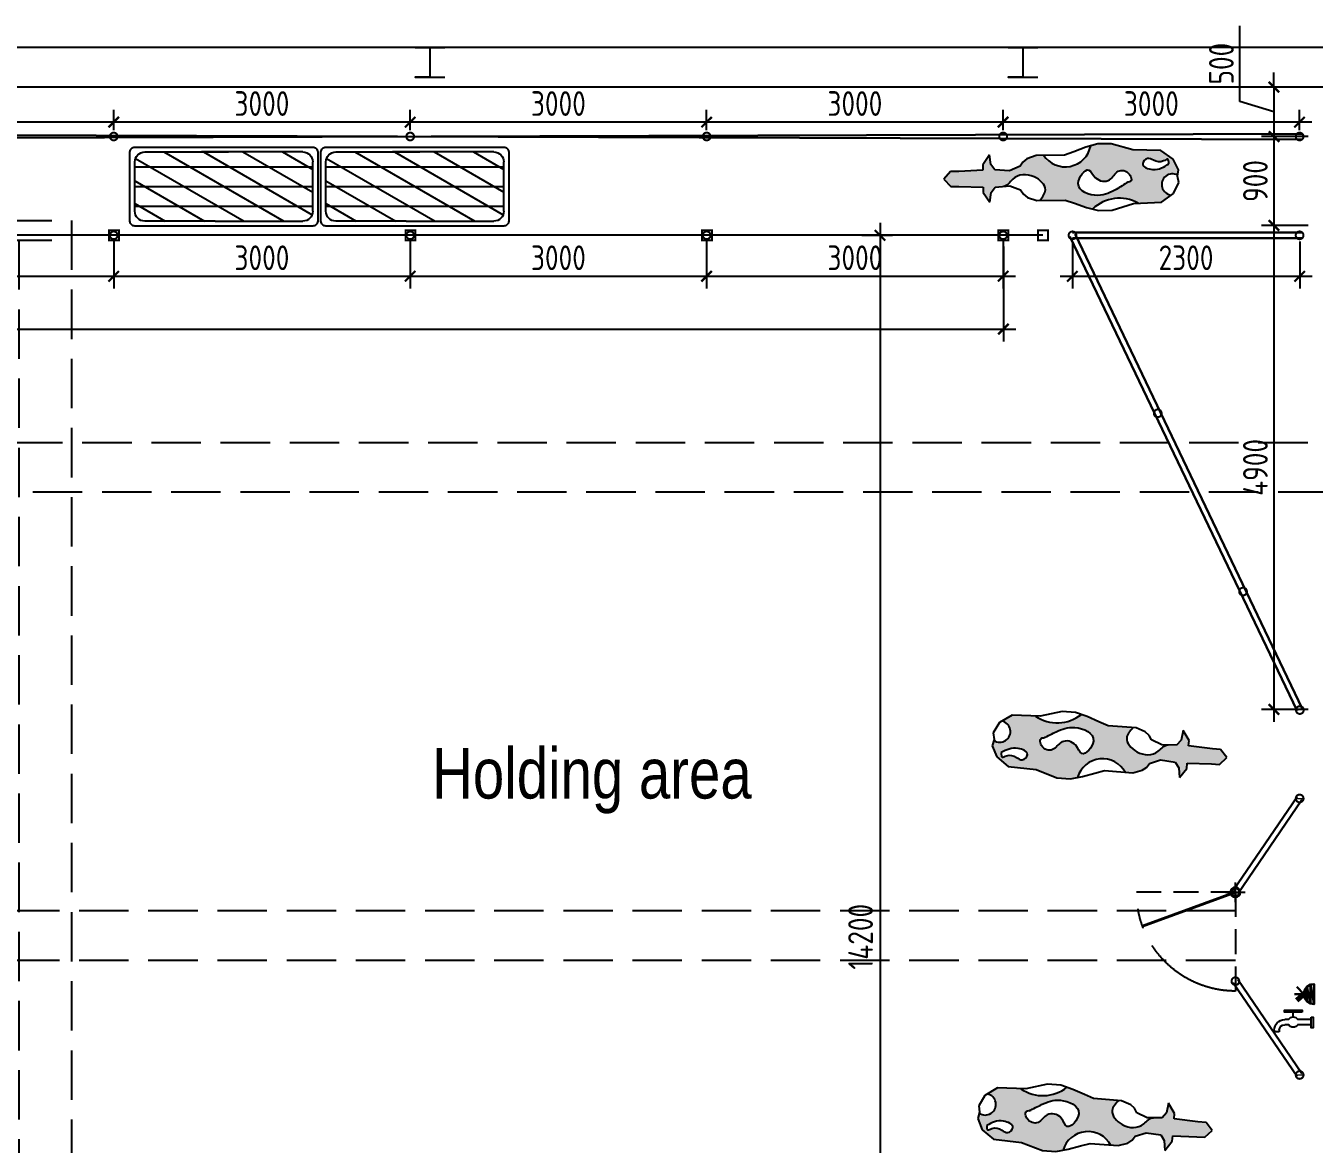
# Model space of a CAD drawing. Header units: millimetres. Extents: x 18087 to 88242, y 6810 to 56435.
# Drawn here: x 37632 to 50670, y 30135 to 41456 of the extents above; entities that cross this region are included whole.
import ezdxf

# ---------------------------------------------------------------- set-up
doc = ezdxf.new("R2010")
doc.units = ezdxf.units.MM
for name, pattern in [('CENTER', [2, 1.25, -0.25, 0.25, -0.25]), ('GOST2.303 4', [7, 5, -2, 0]), ('HIDDEN', [0.375, 0.25, -0.125])]:
    doc.linetypes.add(name, pattern=pattern)
for name, color, linetype, lineweight in [('axis 2', 40, 'CENTER', 9), ('dim', 4, 'Continuous', 20), ('door', 9, 'Continuous', 9), ('Leader', 6, 'Continuous', 30)]:
    doc.layers.add(name, color=color, linetype=linetype, lineweight=lineweight)
for name, color, linetype in [('cows', 34, 'Continuous'), ('equipments', 4, 'Continuous'), ('sanitary', 4, 'Continuous'), ('Tehnologia', 4, 'Continuous'), ('Tehnologiya', 4, 'Continuous'), ('txt', 7, 'Continuous'), ('wall', 5, 'Continuous'), ('water', 4, 'Continuous')]:
    doc.layers.add(name, color=color, linetype=linetype)
doc.styles.add('Arial', font='arial.ttf', dxfattribs={"width": 0.8, "height": 1.75})
doc.styles.add('GOST 2.304', font='CS_Gost2304.shx')
doc.dimstyles.new('SPDS$0', dxfattribs={"dimscale": 100, "dimtxt": 2.5, "dimasz": 1.5, "dimexe": 1.25, "dimexo": 0.625, "dimtad": 1, "dimdec": 0, "dimrnd": 0.001, "dimtxsty": 'GOST 2.304', "dimblk": 'ARCHTICK', "dimcen": 1.5, "dimdle": 1.25, "dimadec": 0, "dimazin": 2, "dimtfac": 0.75, "dimtdec": 0, "dimtmove": 1, "dimatfit": 0, "dimfxl": 1, "dimtolj": 1, "dimarcsym": 0})

# ---------------------------------------------------------------- blocks, each defined once
blk = doc.blocks.new('_ARCHTICK')
at = {"color": 0, "linetype": 'ByBlock', "const_width": 0.15}
blk.add_lwpolyline([(-0.354, -0.354), (0.354, 0.354)], dxfattribs=at)
blk = doc.blocks.new('*D332')
at = {"layer": 'Defpoints', "color": 0, "ltscale": 125, "transparency": 16777216}
for p in [(50672, 39435), (50263, 34536), (50672, 34536)]:
    blk.add_point(p, dxfattribs=at)
at = {"layer": 'dim', "color": 0, "lineweight": -2, "ltscale": 125, "transparency": 16777216}
for p, q in [((50263, 39560), (50263, 34411)), ((50610, 39435), (50138, 39435)), ((50610, 34536), (50138, 34536))]:
    blk.add_line(p, q, dxfattribs=at)
at = {"layer": 'dim', "color": 0, "lineweight": -2, "ltscale": 125, "transparency": 16777216, "xscale": 150, "yscale": 150, "zscale": 150}
for p, rotation in [((50263, 39435), 90), ((50263, 34536), 270)]:
    blk.add_blockref('_ARCHTICK', p, dxfattribs=dict(at, rotation=rotation))
at = {"layer": 'dim', "color": 0, "ltscale": 125, "transparency": 16777216, "insert": (50075, 36986), "char_height": 250, "attachment_point": 5, "rotation": 90, "style": 'GOST 2.304'}
blk.add_mtext('\\A1;4900', dxfattribs=at)
blk = doc.blocks.new('ring')
at = {"layer": 'Tehnologia', "const_width": 0.0205}
blk.add_lwpolyline([(-0.039, 0, 1), (0.039, 0, 1)], format="xyb", close=True, dxfattribs=at)
blk = doc.blocks.new('*U37')
at = {"layer": 'Tehnologiya', "ltscale": 100, "xscale": -1000, "yscale": 1000, "zscale": 1000, "rotation": 180}
blk.add_blockref('ring', (0, 0), dxfattribs=at)
blk = doc.blocks.new('stand')
at = {"layer": 'Tehnologia', "ltscale": 1000}
h = blk.add_hatch(dxfattribs=at)
h.set_pattern_fill('ANSI31', color=3, style=0)
h.set_pattern_definition([(45, (-254466.792, -40933.069), (-2.24506403, 2.24506403), [])])
h.paths.add_polyline_path([(46, 0), (51, 0, 0.414214), (0, 51), (0, 46, -0.414214)])
h.paths.add_polyline_path([(51, 0), (46, 0, -0.414214), (0, -46), (0, -51, 0.414214)])
h.paths.add_polyline_path([(-46, 0), (-51, 0, 0.414214), (0, -51), (0, -46, -0.414214)])
h.paths.add_polyline_path([(-51, 0), (-46, 0, -0.414214), (0, 46), (0, 51, 0.414214)])
at = {"layer": 'Tehnologia', "color": 3}
for p, q in [((-100, 0), (100, 0)), ((0, -100), (0, 100))]:
    blk.add_line(p, q, dxfattribs=at)
at = {"layer": 'Tehnologia', "ltscale": 1000}
for radius in [51, 46]:
    blk.add_circle((0, 0), radius, dxfattribs=at)
blk = doc.blocks.new('*U512')
at = {"layer": 'Tehnologia', "color": 3, "linetype": 'HIDDEN', "ltscale": 1000}
for q in [(0, 1000), (1000, 0)]:
    blk.add_line((0, 0), q, dxfattribs=at)
at = {"layer": 'Tehnologia', "color": 0, "lineweight": 40, "ltscale": 1000}
blk.add_line((0, 0), (342, 940), dxfattribs=at)
at = {"layer": 'Tehnologia', "color": 3, "linetype": 'CENTER', "ltscale": 800}
blk.add_arc((0, 0), 1000, 0, 90, dxfattribs=at)
at = {"layer": 'Tehnologia', "extrusion": (0, 0, -1), "xscale": -1, "zscale": -1, "rotation": 180}
blk.add_blockref('stand', (0, 0), dxfattribs=at)
blk = doc.blocks.new('*D330')
at = {"layer": 'Defpoints', "color": 0, "ltscale": 125, "transparency": 16777216}
for p in [(50672, 40835), (50263, 40335), (50672, 40335)]:
    blk.add_point(p, dxfattribs=at)
at = {"layer": 'dim', "color": 0, "lineweight": -2, "ltscale": 125, "transparency": 16777216}
for p, q in [((49919, 40689), (49919, 41456)), ((50263, 40835), (50263, 40985)), ((50610, 40835), (50138, 40835)), ((50263, 40835), (50263, 40335)), ((50263, 40835), (50263, 40335)), ((50263, 40585), (49919, 40689)), ((50610, 40335), (50138, 40335)), ((50263, 40335), (50263, 40185))]:
    blk.add_line(p, q, dxfattribs=at)
at = {"layer": 'dim', "color": 0, "lineweight": -2, "ltscale": 125, "transparency": 16777216, "xscale": 150, "yscale": 150, "zscale": 150}
for p, rotation in [((50263, 40835), 270), ((50263, 40335), 90)]:
    blk.add_blockref('_ARCHTICK', p, dxfattribs=dict(at, rotation=rotation))
at = {"layer": 'dim', "color": 0, "ltscale": 125, "transparency": 16777216, "insert": (49731, 41073), "char_height": 250, "attachment_point": 5, "rotation": 90, "style": 'GOST 2.304'}
blk.add_mtext('\\A1;500', dxfattribs=at)
blk = doc.blocks.new('*D331')
at = {"layer": 'Defpoints', "color": 0, "ltscale": 125, "transparency": 16777216}
for p in [(50522, 40335), (50263, 39435), (50672, 39435)]:
    blk.add_point(p, dxfattribs=at)
at = {"layer": 'dim', "color": 0, "lineweight": -2, "ltscale": 125, "transparency": 16777216}
for p, q in [((50263, 40460), (50263, 39310)), ((50460, 40335), (50138, 40335)), ((50610, 39435), (50138, 39435))]:
    blk.add_line(p, q, dxfattribs=at)
at = {"layer": 'dim', "color": 0, "lineweight": -2, "ltscale": 125, "transparency": 16777216, "xscale": 150, "yscale": 150, "zscale": 150}
for p, rotation in [((50263, 40335), 90), ((50263, 39435), 270)]:
    blk.add_blockref('_ARCHTICK', p, dxfattribs=dict(at, rotation=rotation))
at = {"layer": 'dim', "color": 0, "ltscale": 125, "transparency": 16777216, "insert": (50075, 39885), "char_height": 250, "attachment_point": 5, "rotation": 90, "style": 'GOST 2.304'}
blk.add_mtext('\\A1;900', dxfattribs=at)
blk = doc.blocks.new('*D374')
at = {"layer": 'Defpoints', "color": 0, "ltscale": 125, "transparency": 16777216}
for p in [(44522, 39335, -5461), (47522, 39335, -5461), (47522, 38921)]:
    blk.add_point(p, dxfattribs=at)
at = {"layer": 'dim', "color": 0, "lineweight": -2, "ltscale": 125, "transparency": 16777216}
for p, q in [((44522, 39273), (44522, 38796)), ((47522, 39273), (47522, 38796)), ((44397, 38921), (47647, 38921))]:
    blk.add_line(p, q, dxfattribs=at)
at = {"layer": 'dim', "color": 0, "lineweight": -2, "ltscale": 125, "transparency": 16777216, "xscale": 150, "yscale": 150, "zscale": 150, "rotation": 180}
blk.add_blockref('_ARCHTICK', (44522, 38921), dxfattribs=at)
at = {"layer": 'dim', "color": 0, "lineweight": -2, "ltscale": 125, "transparency": 16777216, "xscale": 150, "yscale": 150, "zscale": 150}
blk.add_blockref('_ARCHTICK', (47522, 38921), dxfattribs=at)
at = {"layer": 'dim', "color": 0, "ltscale": 125, "transparency": 16777216, "insert": (46022, 39108), "char_height": 250, "attachment_point": 5, "style": 'GOST 2.304'}
blk.add_mtext('\\A1;3000', dxfattribs=at)
blk = doc.blocks.new('*D375')
at = {"layer": 'Defpoints', "color": 0, "ltscale": 125, "transparency": 16777216}
for p in [(41522, 39335, -5461), (44522, 39335, -5461), (44522, 38921)]:
    blk.add_point(p, dxfattribs=at)
at = {"layer": 'dim', "color": 0, "lineweight": -2, "ltscale": 125, "transparency": 16777216}
for p, q in [((41522, 39273), (41522, 38796)), ((44522, 39273), (44522, 38796)), ((41397, 38921), (44647, 38921))]:
    blk.add_line(p, q, dxfattribs=at)
at = {"layer": 'dim', "color": 0, "lineweight": -2, "ltscale": 125, "transparency": 16777216, "xscale": 150, "yscale": 150, "zscale": 150, "rotation": 180}
blk.add_blockref('_ARCHTICK', (41522, 38921), dxfattribs=at)
at = {"layer": 'dim', "color": 0, "lineweight": -2, "ltscale": 125, "transparency": 16777216, "xscale": 150, "yscale": 150, "zscale": 150}
blk.add_blockref('_ARCHTICK', (44522, 38921), dxfattribs=at)
at = {"layer": 'dim', "color": 0, "ltscale": 125, "transparency": 16777216, "insert": (43022, 39108), "char_height": 250, "attachment_point": 5, "style": 'GOST 2.304'}
blk.add_mtext('\\A1;3000', dxfattribs=at)
blk = doc.blocks.new('*D376')
at = {"layer": 'Defpoints', "color": 0, "ltscale": 125, "transparency": 16777216}
for p in [(38522, 39335, -5461), (41522, 39335, -5461), (41522, 38921)]:
    blk.add_point(p, dxfattribs=at)
at = {"layer": 'dim', "color": 0, "lineweight": -2, "ltscale": 125, "transparency": 16777216}
for p, q in [((38522, 39273), (38522, 38796)), ((41522, 39273), (41522, 38796)), ((38397, 38921), (41647, 38921))]:
    blk.add_line(p, q, dxfattribs=at)
at = {"layer": 'dim', "color": 0, "lineweight": -2, "ltscale": 125, "transparency": 16777216, "xscale": 150, "yscale": 150, "zscale": 150, "rotation": 180}
blk.add_blockref('_ARCHTICK', (38522, 38921), dxfattribs=at)
at = {"layer": 'dim', "color": 0, "lineweight": -2, "ltscale": 125, "transparency": 16777216, "xscale": 150, "yscale": 150, "zscale": 150}
blk.add_blockref('_ARCHTICK', (41522, 38921), dxfattribs=at)
at = {"layer": 'dim', "color": 0, "ltscale": 125, "transparency": 16777216, "insert": (40022, 39108), "char_height": 250, "attachment_point": 5, "style": 'GOST 2.304'}
blk.add_mtext('\\A1;3000', dxfattribs=at)
blk = doc.blocks.new('*D377')
at = {"layer": 'Defpoints', "color": 0, "ltscale": 125, "transparency": 16777216}
for p in [(35522, 39335, -5461), (38522, 39335, -5461), (38522, 38921)]:
    blk.add_point(p, dxfattribs=at)
at = {"layer": 'dim', "color": 0, "lineweight": -2, "ltscale": 125, "transparency": 16777216}
for p, q in [((35522, 39273), (35522, 38796)), ((38522, 39273), (38522, 38796)), ((35397, 38921), (38647, 38921))]:
    blk.add_line(p, q, dxfattribs=at)
at = {"layer": 'dim', "color": 0, "lineweight": -2, "ltscale": 125, "transparency": 16777216, "xscale": 150, "yscale": 150, "zscale": 150, "rotation": 180}
blk.add_blockref('_ARCHTICK', (35522, 38921), dxfattribs=at)
at = {"layer": 'dim', "color": 0, "lineweight": -2, "ltscale": 125, "transparency": 16777216, "xscale": 150, "yscale": 150, "zscale": 150}
blk.add_blockref('_ARCHTICK', (38522, 38921), dxfattribs=at)
at = {"layer": 'dim', "color": 0, "ltscale": 125, "transparency": 16777216, "insert": (37022, 39108), "char_height": 250, "attachment_point": 5, "style": 'GOST 2.304'}
blk.add_mtext('\\A1;3000', dxfattribs=at)
blk = doc.blocks.new('*D381')
at = {"layer": 'Defpoints', "color": 0, "ltscale": 125, "transparency": 16777216}
for p in [(47522, 40481), (47522, 40335, -5461), (50522, 40335, -5461)]:
    blk.add_point(p, dxfattribs=at)
at = {"layer": 'dim', "color": 0, "lineweight": -2, "ltscale": 125, "transparency": 16777216}
for p, q in [((47522, 40398), (47522, 40606)), ((50522, 40398), (50522, 40606)), ((50647, 40481), (47397, 40481))]:
    blk.add_line(p, q, dxfattribs=at)
at = {"layer": 'dim', "color": 0, "lineweight": -2, "ltscale": 125, "transparency": 16777216, "xscale": 150, "yscale": 150, "zscale": 150, "rotation": 180}
blk.add_blockref('_ARCHTICK', (47522, 40481), dxfattribs=at)
at = {"layer": 'dim', "color": 0, "lineweight": -2, "ltscale": 125, "transparency": 16777216, "xscale": 150, "yscale": 150, "zscale": 150}
blk.add_blockref('_ARCHTICK', (50522, 40481), dxfattribs=at)
at = {"layer": 'dim', "color": 0, "ltscale": 125, "transparency": 16777216, "insert": (49022, 40669), "char_height": 250, "attachment_point": 5, "style": 'GOST 2.304'}
blk.add_mtext('\\A1;3000', dxfattribs=at)
blk = doc.blocks.new('*D382')
at = {"layer": 'Defpoints', "color": 0, "ltscale": 125, "transparency": 16777216}
for p in [(44522, 40481), (44522, 40335, -5461), (47522, 40335, -5461)]:
    blk.add_point(p, dxfattribs=at)
at = {"layer": 'dim', "color": 0, "lineweight": -2, "ltscale": 125, "transparency": 16777216}
for p, q in [((44522, 40398), (44522, 40606)), ((47522, 40398), (47522, 40606)), ((47647, 40481), (44397, 40481))]:
    blk.add_line(p, q, dxfattribs=at)
at = {"layer": 'dim', "color": 0, "lineweight": -2, "ltscale": 125, "transparency": 16777216, "xscale": 150, "yscale": 150, "zscale": 150, "rotation": 180}
blk.add_blockref('_ARCHTICK', (44522, 40481), dxfattribs=at)
at = {"layer": 'dim', "color": 0, "lineweight": -2, "ltscale": 125, "transparency": 16777216, "xscale": 150, "yscale": 150, "zscale": 150}
blk.add_blockref('_ARCHTICK', (47522, 40481), dxfattribs=at)
at = {"layer": 'dim', "color": 0, "ltscale": 125, "transparency": 16777216, "insert": (46022, 40669), "char_height": 250, "attachment_point": 5, "style": 'GOST 2.304'}
blk.add_mtext('\\A1;3000', dxfattribs=at)
blk = doc.blocks.new('*D383')
at = {"layer": 'Defpoints', "color": 0, "ltscale": 125, "transparency": 16777216}
for p in [(41522, 40481), (41522, 40335, -5461), (44522, 40335, -5461)]:
    blk.add_point(p, dxfattribs=at)
at = {"layer": 'dim', "color": 0, "lineweight": -2, "ltscale": 125, "transparency": 16777216}
for p, q in [((41522, 40398), (41522, 40606)), ((44522, 40398), (44522, 40606)), ((44647, 40481), (41397, 40481))]:
    blk.add_line(p, q, dxfattribs=at)
at = {"layer": 'dim', "color": 0, "lineweight": -2, "ltscale": 125, "transparency": 16777216, "xscale": 150, "yscale": 150, "zscale": 150, "rotation": 180}
blk.add_blockref('_ARCHTICK', (41522, 40481), dxfattribs=at)
at = {"layer": 'dim', "color": 0, "lineweight": -2, "ltscale": 125, "transparency": 16777216, "xscale": 150, "yscale": 150, "zscale": 150}
blk.add_blockref('_ARCHTICK', (44522, 40481), dxfattribs=at)
at = {"layer": 'dim', "color": 0, "ltscale": 125, "transparency": 16777216, "insert": (43022, 40669), "char_height": 250, "attachment_point": 5, "style": 'GOST 2.304'}
blk.add_mtext('\\A1;3000', dxfattribs=at)
blk = doc.blocks.new('*D384')
at = {"layer": 'Defpoints', "color": 0, "ltscale": 125, "transparency": 16777216}
for p in [(38522, 40481), (38522, 40335, -5461), (41522, 40335, -5461)]:
    blk.add_point(p, dxfattribs=at)
at = {"layer": 'dim', "color": 0, "lineweight": -2, "ltscale": 125, "transparency": 16777216}
for p, q in [((38522, 40398), (38522, 40606)), ((41522, 40398), (41522, 40606)), ((41647, 40481), (38397, 40481))]:
    blk.add_line(p, q, dxfattribs=at)
at = {"layer": 'dim', "color": 0, "lineweight": -2, "ltscale": 125, "transparency": 16777216, "xscale": 150, "yscale": 150, "zscale": 150, "rotation": 180}
blk.add_blockref('_ARCHTICK', (38522, 40481), dxfattribs=at)
at = {"layer": 'dim', "color": 0, "lineweight": -2, "ltscale": 125, "transparency": 16777216, "xscale": 150, "yscale": 150, "zscale": 150}
blk.add_blockref('_ARCHTICK', (41522, 40481), dxfattribs=at)
at = {"layer": 'dim', "color": 0, "ltscale": 125, "transparency": 16777216, "insert": (40022, 40669), "char_height": 250, "attachment_point": 5, "style": 'GOST 2.304'}
blk.add_mtext('\\A1;3000', dxfattribs=at)
blk = doc.blocks.new('*D385')
at = {"layer": 'Defpoints', "color": 0, "ltscale": 125, "transparency": 16777216}
for p in [(35522, 40481), (35522, 40335, -5461), (38522, 40335, -5461)]:
    blk.add_point(p, dxfattribs=at)
at = {"layer": 'dim', "color": 0, "lineweight": -2, "ltscale": 125, "transparency": 16777216}
for p, q in [((35522, 40398), (35522, 40606)), ((38522, 40398), (38522, 40606)), ((38647, 40481), (35397, 40481))]:
    blk.add_line(p, q, dxfattribs=at)
at = {"layer": 'dim', "color": 0, "lineweight": -2, "ltscale": 125, "transparency": 16777216, "xscale": 150, "yscale": 150, "zscale": 150, "rotation": 180}
blk.add_blockref('_ARCHTICK', (35522, 40481), dxfattribs=at)
at = {"layer": 'dim', "color": 0, "lineweight": -2, "ltscale": 125, "transparency": 16777216, "xscale": 150, "yscale": 150, "zscale": 150}
blk.add_blockref('_ARCHTICK', (38522, 40481), dxfattribs=at)
at = {"layer": 'dim', "color": 0, "ltscale": 125, "transparency": 16777216, "insert": (37022, 40669), "char_height": 250, "attachment_point": 5, "style": 'GOST 2.304'}
blk.add_mtext('\\A1;3000', dxfattribs=at)
blk = doc.blocks.new('cow1')
at = {"layer": 'cows'}
h = blk.add_hatch(color=256, dxfattribs=at)
edge = h.paths.add_edge_path()
edge.add_line((4006, 7270), (4081, 7270))
edge.add_line((4081, 7270), (4176, 7303))
edge.add_line((4176, 7303), (4217, 7335))
edge.add_line((4217, 7335), (4244, 7378))
edge.add_line((4244, 7378), (4353, 7422))
edge.add_line((4353, 7422), (4502, 7411))
edge.add_line((4502, 7411), (4543, 7357))
edge.add_line((4543, 7357), (4556, 7259))
edge.add_line((4556, 7259), (4624, 7357))
edge.add_line((4624, 7357), (4624, 7411))
edge.add_line((4624, 7411), (4868, 7422))
edge.add_line((4868, 7422), (4950, 7422))
edge.add_line((4950, 7422), (5018, 7498))
edge.add_line((5018, 7498), (4950, 7574))
edge.add_line((4950, 7574), (4868, 7574))
edge.add_line((4868, 7574), (4624, 7585))
edge.add_line((4624, 7585), (4624, 7639))
edge.add_line((4624, 7639), (4556, 7737))
edge.add_line((4556, 7737), (4543, 7639))
edge.add_line((4543, 7639), (4502, 7585))
edge.add_line((4502, 7585), (4404, 7578))
edge.add_spline(control_points=[(4404, 7578), (4372, 7570), (4305, 7458), (4114, 7448), (3955, 7603), (4022, 7690), (4050, 7726)], knot_values=[0.937115, 0.937115, 0.937115, 0.937115, 105.490377, 322.995638, 496.322653, 618.367409, 618.367409, 618.367409, 618.367409], degree=3, periodic=0)
edge.add_line((4050, 7726), (3796, 7726))
edge.add_line((3796, 7726), (3701, 7758))
edge.add_line((3701, 7758), (3579, 7802))
edge.add_line((3579, 7802), (3517, 7818))
edge.add_arc((3251, 8106), 392, 239.8369, 312.7467, ccw=False)
edge.add_line((3054, 7767), (2819, 7758))
edge.add_line((2819, 7758), (2722, 7689))
edge.add_arc((2708, 7582), 108, -119.6006, 82.5661, ccw=False)
edge.add_line((2654, 7488), (2643, 7433))
edge.add_line((2643, 7433), (2697, 7324))
edge.add_line((2697, 7324), (2819, 7237))
edge.add_line((2819, 7237), (3104, 7227))
edge.add_line((3104, 7227), (3321, 7161))
edge.add_line((3321, 7161), (3457, 7161))
edge.add_line((3457, 7161), (3530, 7181))
edge.add_arc((3786, 7127), 262, 33.0519, 168.1573, ccw=False)
edge = h.paths.add_edge_path(flags=16)
edge.add_spline(control_points=[(3159, 7554), (3158, 7553), (3106, 7551), (3137, 7436), (3271, 7415), (3330, 7558), (3491, 7536), (3554, 7360), (3745, 7613), (3456, 7716), (3294, 7636), (3200, 7578), (3161, 7554)], knot_values=[6.091548, 6.091548, 6.091548, 6.091548, 7.757049, 88.154845, 208.175706, 329.337468, 474.37884, 577.948211, 749.877217, 982.129083, 1176.712516, 1311.775237, 1311.775237, 1311.775237, 1311.775237], degree=3, periodic=0)
edge.add_spline(control_points=[(3162, 7554), (3162, 7554), (3162, 7554), (3161, 7554)], knot_values=[1320.638415, 1320.638415, 1320.638415, 1320.638415, 1321.190785, 1321.190785, 1321.190785, 1321.190785], degree=3, periodic=0)
edge = h.paths.add_edge_path(flags=16)
edge.add_spline(control_points=[(2740, 7371), (2789, 7402), (2868, 7454), (3041, 7390), (2959, 7295), (2884, 7345), (2815, 7364), (2743, 7309), (2741, 7350), (2740, 7371)], knot_values=[0, 0, 0, 0, 175.020595, 289.677908, 361.279977, 426.141109, 527.638331, 573.024773, 619.329637, 619.329637, 619.329637, 619.329637], degree=3, periodic=0)
at = {"layer": 'cows', "linetype": 'Continuous'}
for p, q in [((3321, 7834), (3104, 7769)), ((3457, 7834), (3321, 7834)), ((3579, 7802), (3457, 7834)), ((2819, 7758), (2697, 7672)), ((3104, 7769), (2819, 7758)), ((3701, 7758), (3579, 7802)), ((3796, 7726), (3701, 7758)), ((4081, 7726), (3796, 7726)), ((4176, 7693), (4081, 7726)), ((4556, 7737), (4543, 7639)), ((4624, 7639), (4556, 7737)), ((2697, 7672), (2643, 7563)), ((2643, 7563), (2656, 7498)), ((4244, 7617), (4217, 7661)), ((4353, 7574), (4244, 7617)), ((4502, 7585), (4353, 7574)), ((4543, 7639), (4502, 7585)), ((4624, 7585), (4624, 7639)), ((4868, 7574), (4624, 7585)), ((4950, 7574), (4868, 7574)), ((5018, 7498), (4950, 7574)), ((2656, 7498), (2643, 7433)), ((2643, 7433), (2697, 7324)), ((4950, 7422), (5018, 7498)), ((5018, 7498), (5018, 7498)), ((2697, 7324), (2819, 7237)), ((4081, 7270), (4176, 7303)), ((4176, 7303), (4217, 7335)), ((4217, 7335), (4244, 7378)), ((4244, 7378), (4353, 7422)), ((4353, 7422), (4502, 7411)), ((4502, 7411), (4543, 7357)), ((4543, 7357), (4556, 7259)), ((4556, 7259), (4624, 7357)), ((4624, 7411), (4868, 7422)), ((4624, 7357), (4624, 7411)), ((4868, 7422), (4950, 7422)), ((2819, 7237), (3104, 7227)), ((3104, 7227), (3321, 7161)), ((3457, 7161), (3579, 7194)), ((3579, 7194), (3701, 7237)), ((3701, 7237), (3796, 7270)), ((3796, 7270), (4081, 7270)), ((3321, 7161), (3457, 7161))]:
    blk.add_line(p, q, dxfattribs=at)
at = {"layer": 'cows', "color": 26, "linetype": 'Continuous'}
blk.add_line((4217, 7661), (4176, 7693), dxfattribs=at)
at = {"layer": 'cows'}
for centre, radius, start, end in [((3251, 8106), 392, 240.0289, 313.0988), ((2708, 7582), 108, 239.7038, 82.7337), ((3786, 7127), 262, 32.2898, 168.3639)]:
    blk.add_arc(centre, radius, start, end, dxfattribs=at)
for points, knots in [([(4051, 7727), (4023, 7691), (3954, 7604), (4114, 7448), (4310, 7458), (4377, 7579), (4416, 7579)], [0, 0, 0, 0, 122.981871, 296.308886, 513.814147, 630.89254, 630.89254, 630.89254, 630.89254]), ([(3156, 7551), (3196, 7576), (3292, 7635), (3456, 7716), (3745, 7613), (3554, 7360), (3491, 7536), (3330, 7558), (3271, 7415), (3137, 7436), (3106, 7554), (3165, 7554), (3157, 7553), (3162, 7554), (3162, 7553)], [0, 0, 0, 0, 141.15427, 335.737702, 567.989569, 739.918575, 843.487945, 988.529318, 1109.69108, 1229.71194, 1310.109737, 1315.729048, 1318.538703, 1321.348359, 1321.348359, 1321.348359, 1321.348359]), ([(2740, 7371), (2789, 7402), (2868, 7454), (3041, 7390), (2959, 7295), (2884, 7345), (2815, 7364), (2743, 7309), (2741, 7350), (2740, 7371)], [0, 0, 0, 0, 175.020595, 289.677908, 361.279977, 426.141109, 527.638331, 573.024773, 619.329637, 619.329637, 619.329637, 619.329637])]:
    blk.add_open_spline(points, degree=3, knots=knots, dxfattribs=at)
blk = doc.blocks.new('*D458')
at = {"layer": 'Defpoints', "color": 0, "ltscale": 125, "transparency": 16777216}
for p in [(48223, 39335, -5461), (50523, 39335, -5461), (50523, 38921)]:
    blk.add_point(p, dxfattribs=at)
at = {"layer": 'dim', "color": 0, "lineweight": -2, "ltscale": 125, "transparency": 16777216}
for p, q in [((48223, 39273), (48223, 38796)), ((50523, 39273), (50523, 38796)), ((48098, 38921), (50648, 38921))]:
    blk.add_line(p, q, dxfattribs=at)
at = {"layer": 'dim', "color": 0, "lineweight": -2, "ltscale": 125, "transparency": 16777216, "xscale": 150, "yscale": 150, "zscale": 150, "rotation": 180}
blk.add_blockref('_ARCHTICK', (48223, 38921), dxfattribs=at)
at = {"layer": 'dim', "color": 0, "lineweight": -2, "ltscale": 125, "transparency": 16777216, "xscale": 150, "yscale": 150, "zscale": 150}
blk.add_blockref('_ARCHTICK', (50523, 38921), dxfattribs=at)
at = {"layer": 'dim', "color": 0, "ltscale": 125, "transparency": 16777216, "insert": (49373, 39108), "char_height": 250, "attachment_point": 5, "style": 'GOST 2.304'}
blk.add_mtext('\\A1;2300', dxfattribs=at)
blk = doc.blocks.new('*D226')
at = {"layer": 'Defpoints', "color": 0, "ltscale": 125, "transparency": 16777216}
for p in [(-446, 8250), (-747, -5950), (-201, -5950)]:
    blk.add_point(p, dxfattribs=at)
at = {"layer": 'dim', "color": 0, "lineweight": -2, "ltscale": 125, "transparency": 16777216}
for p, q in [((-201, 8375), (-201, -6075)), ((-384, 8250), (-76, 8250)), ((-685, -5950), (-76, -5950))]:
    blk.add_line(p, q, dxfattribs=at)
at = {"layer": 'dim', "color": 0, "lineweight": -2, "ltscale": 125, "transparency": 16777216, "xscale": 150, "yscale": 150, "zscale": 150}
for p, rotation in [((-201, 8250), 90), ((-201, -5950), 270)]:
    blk.add_blockref('_ARCHTICK', p, dxfattribs=dict(at, rotation=rotation))
at = {"layer": 'dim', "color": 0, "ltscale": 125, "transparency": 16777216, "insert": (-398, 1150), "char_height": 250, "attachment_point": 5, "rotation": 90, "style": 'GOST 2.304'}
blk.add_mtext('\\A1;14200', dxfattribs=at)
blk = doc.blocks.new('*D227')
at = {"layer": 'Defpoints', "color": 0, "ltscale": 125, "transparency": 16777216}
for p in [(-19953, 8200), (1047, 8200), (1047, 7301)]:
    blk.add_point(p, dxfattribs=at)
at = {"layer": 'dim', "color": 0, "lineweight": -2, "ltscale": 125, "transparency": 16777216}
for p, q in [((-19953, 8137), (-19953, 7176)), ((1047, 8137), (1047, 7176)), ((-20078, 7301), (1172, 7301))]:
    blk.add_line(p, q, dxfattribs=at)
at = {"layer": 'dim', "color": 0, "lineweight": -2, "ltscale": 125, "transparency": 16777216, "xscale": 150, "yscale": 150, "zscale": 150, "rotation": 180}
blk.add_blockref('_ARCHTICK', (-19953, 7301), dxfattribs=at)
at = {"layer": 'dim', "color": 0, "lineweight": -2, "ltscale": 125, "transparency": 16777216, "xscale": 150, "yscale": 150, "zscale": 150}
blk.add_blockref('_ARCHTICK', (1047, 7301), dxfattribs=at)
at = {"layer": 'dim', "color": 0, "ltscale": 125, "transparency": 16777216, "insert": (-9453, 7498), "char_height": 250, "attachment_point": 5, "style": 'GOST 2.304'}
blk.add_mtext('\\A1;21000', dxfattribs=at)
blk = doc.blocks.new('dez.vanna_2000x900')
at = {"layer": 'Tehnologia', "color": 3, "ltscale": 800}
for p, q in [((100, -58), (806, 350)), ((100, 173), (406, 350)), ((106, -285), (1206, 350)), ((394, -350), (1606, 350)), ((794, -350), (1894, 285)), ((100, 200), (1900, 200)), ((100, 0), (1900, 0)), ((1194, -350), (1900, 58)), ((100, -200), (1900, -200)), ((1594, -350), (1900, -173))]:
    blk.add_line(p, q, dxfattribs=at)
at = {"layer": 'Tehnologia', "ltscale": 800}
for p, q in [((912, 350), (200, 350)), ((912, 350), (1800, 350)), ((100, 250), (100, -250)), ((1900, 250), (1900, -250)), ((200, -350), (1049, -350)), ((1800, -350), (775, -350))]:
    blk.add_line(p, q, dxfattribs=at)
for points in [[(994, 400), (100, 400, 0.414214), (50, 350), (50, -350, 0.414214), (100, -400), (994, -400)], [(100, -400), (1900, -400, 0.414214), (1950, -350), (1950, 350, 0.414214), (1900, 400), (100, 400)]]:
    blk.add_lwpolyline(points, format="xyb", dxfattribs=at)
for centre, start, end in [((200, 250), 90, 180), ((1800, 250), 0, 90), ((200, -250), 180, 270), ((1800, -250), 270, 0)]:
    blk.add_arc(centre, 100, start, end, dxfattribs=at)
blk = doc.blocks.new('A$C33A255CA')
for points in [[(192, -72), (204, 0), (-204, 0)], [(192, -72), (-192, -72), (-204, 0)], [(144, -144), (192, -72), (-192, -72)], [(144, -144), (-144, -144), (-192, -72)], [(84, -192), (144, -144), (-144, -144)], [(84, -192), (-84, -192), (-144, -144)], [(0, -204), (84, -192), (-84, -192)]]:
    blk.add_hatch(color=0).paths.add_polyline_path(points)
at = {"color": 0, "lineweight": 70}
blk.add_line((0, -204), (-132, -348), dxfattribs=at)
at = {"color": 0}
for points in [[(192, -72), (204, 0), (-204, 0), (192, -72), (192, -72)], [(192, -72), (-192, -72), (-204, 0), (192, -72), (192, -72)], [(-204, 0), (-192, -72), (-144, -144), (-84, -192), (0, -204), (84, -192), (144, -144), (192, -72), (204, 0)], [(144, -144), (192, -72), (-192, -72), (144, -144), (144, -144)], [(144, -144), (-144, -144), (-192, -72), (144, -144), (144, -144)], [(84, -192), (144, -144), (-144, -144), (84, -192), (84, -192)], [(84, -192), (-84, -192), (-144, -144), (84, -192), (84, -192)], [(0, -204), (84, -192), (-84, -192), (0, -204), (0, -204)], [(0, -396), (0, -204), (144, -348)]]:
    blk.add_lwpolyline(points, dxfattribs=at)
blk = doc.blocks.new('A$C57A1179C')
at = {"layer": 'water', "color": 4}
for p, q in [((32, 41), (223, 41)), ((289, 81), (289, 151)), ((355, 41), (411, 41)), ((32, -32), (225, -32)), ((353, -32), (411, -32)), ((491, -112), (491, -133)), ((491, -133), (564, -133)), ((564, -112), (564, -133))]:
    blk.add_line(p, q, dxfattribs=at)
for points in [[(32, 78), (0, 78), (0, -78), (32, -78)], [(162, 151), (416, 151), (416, 179), (162, 179)]]:
    blk.add_lwpolyline(points, close=True, dxfattribs=at)
for centre, radius, start, end in [((289, 6), 74.8, 27.9999, 152.0001), ((411, -112), 153, 0, 90), ((289, 6), 74.8, 210.6235, 329.3765), ((411, -112), 80, 0, 90)]:
    blk.add_arc(centre, radius, start, end, dxfattribs=at)
blk = doc.blocks.new('A$C15BF5101')
at = {"layer": 'Tehnologia', "color": 4, "linetype": 'GOST2.303 4', "ltscale": 100}
for p, q in [((-9083.6, 8400), (-9083.6, -6100)), ((-9081.1, 8400), (-8381.1, 8400)), ((-8383.6, 8400), (-8383.6, -6100)), ((-9081.1, 8200), (-8381.1, 8200)), ((-8915.2, 8200), (-8915.2, -5900)), ((-9083.6, -5900), (-8383.6, -5900)), ((-9083.6, -6100), (-8383.6, -6100))]:
    blk.add_line(p, q, dxfattribs=at)
at = {"layer": 'Tehnologia', "color": 4, "ltscale": 100}
for p, q in [((1447.1, 8250), (-20223, 8250)), ((1444.6, -5950), (-20005.4, -5950))]:
    blk.add_line(p, q, dxfattribs=at)
at = {"layer": 'Tehnologia', "color": 4, "ltscale": 100, "const_width": 20}
for points in [[(-19902.9, 8300), (-20002.9, 8300), (-20002.9, 8200), (-19902.9, 8200)], [(-16902.9, 8300), (-17002.9, 8300), (-17002.9, 8200), (-16902.9, 8200)], [(-13902.9, 8300), (-14002.9, 8300), (-14002.9, 8200), (-13902.9, 8200)], [(-10902.9, 8300), (-11002.9, 8300), (-11002.9, 8200), (-10902.9, 8200)], [(-7902.9, 8300), (-8002.9, 8300), (-8002.9, 8200), (-7902.9, 8200)], [(-4902.9, 8300), (-5002.9, 8300), (-5002.9, 8200), (-4902.9, 8200)], [(-1902.9, 8300), (-2002.9, 8300), (-2002.9, 8200), (-1902.9, 8200)], [(1097.1, 8300), (997.1, 8300), (997.1, 8200), (1097.1, 8200)], [(1497.1, 8300), (1397.1, 8300), (1397.1, 8200), (1497.1, 8200)], [(-19905.4, -6000), (-20005.4, -6000), (-20005.4, -5900), (-19905.4, -5900)], [(-16905.4, -6000), (-17005.4, -6000), (-17005.4, -5900), (-16905.4, -5900)], [(-13905.4, -6000), (-14005.4, -6000), (-14005.4, -5900), (-13905.4, -5900)], [(-10905.4, -6000), (-11005.4, -6000), (-11005.4, -5900), (-10905.4, -5900)], [(-7905.4, -6000), (-8005.4, -6000), (-8005.4, -5900), (-7905.4, -5900)], [(-4905.4, -6000), (-5005.4, -6000), (-5005.4, -5900), (-4905.4, -5900)], [(-1905.4, -6000), (-2005.4, -6000), (-2005.4, -5900), (-1905.4, -5900)], [(1094.6, -6000), (994.6, -6000), (994.6, -5900), (1094.6, -5900)], [(1494.6, -6000), (1394.6, -6000), (1394.6, -5900), (1494.6, -5900)]]:
    blk.add_lwpolyline(points, close=True, dxfattribs=at)
at = {"layer": 'dim', "ltscale": 125}
dim = blk.add_linear_dim(base=(-201, -5950), p1=(-446, 8250), p2=(-747.3, -5950), angle=90, dimstyle='SPDS$0', override={"dimblk1": 'ARCHTICK', "dimblk2": 'ARCHTICK', "dimsah": 1}, dxfattribs=at)
dim.commit()
dim.dimension.update_dxf_attribs({"geometry": '*D226', "text_midpoint": (-398.2, 1150)})
dim = blk.add_linear_dim(base=(1047.1, 7300.8), p1=(-19952.9, 8200), p2=(1047.1, 8200), dimstyle='SPDS$0', override={"dimblk1": 'ARCHTICK', "dimblk2": 'ARCHTICK', "dimsah": 1}, dxfattribs=at)
dim.commit()
dim.dimension.update_dxf_attribs({"geometry": '*D227', "text_midpoint": (-9452.9, 7498)})

msp = doc.modelspace()

# ---------------------------------------------------------------- linework, layer by layer
at = {"layer": 'axis 2', "ltscale": 100}
msp.add_line((20949.1, 41235.5), (86891.6, 41235.5), dxfattribs=at)
at = {"layer": 'door', "ltscale": 100, "elevation": -5461}
for points in [[(50472.6, 33635), (50572.6, 33635)], [(50472.6, 30836), (50572.6, 30836)]]:
    msp.add_lwpolyline(points, dxfattribs=at)
at = {"layer": 'equipments', "color": 0, "linetype": 'GOST2.303 4', "ltscale": 100}
for p, q in [((63204.3, 37235.5, -5461), (28052.9, 37235.5, -5461)), ((62704.3, 36735.5, -5461), (28052.9, 36735.5, -5461)), ((49872.5, 32496.5, -5461), (28052.9, 32496.5, -5461)), ((49872.5, 31996.5, -5461), (28052.9, 31996.5, -5461))]:
    msp.add_line(p, q, dxfattribs=at)
at = {"layer": 'sanitary', "lineweight": 30, "ltscale": 100}
for p, q in [((32495.6, 40306.6, -5461), (50548.9, 40363.7, -5461)), ((32495.6, 40363.6, -5461), (50548.9, 40306.7, -5461)), ((50496.7, 34520.4, -5746.2), (48198.6, 39322.9, -5746.2)), ((48224.9, 39363.7, -5461), (50548.9, 39363.7, -5461)), ((48224.9, 39306.7, -5461), (50548.9, 39306.7, -5461)), ((50548.1, 34545, -5746.2), (48250, 39347.5, -5746.2)), ((49849.7, 32702.4, -5746.2), (50499, 33652.1, -5746.2)), ((49896.7, 32670.2, -5746.2), (50546.1, 33619.9, -5746.2)), ((49849, 31769.4, -5746.2), (50499, 30819.9, -5746.2)), ((49896.1, 31801.6, -5746.2), (50546.1, 30852.1, -5746.2))]:
    msp.add_line(p, q, dxfattribs=at)
at = {"layer": 'wall', "ltscale": 125}
for p, q in [((64082.7, 41235.5), (35952.4, 41235.5)), ((64082.7, 40835.5), (31322.1, 40835.5))]:
    msp.add_line(p, q, dxfattribs=at)
at = {"layer": 'wall', "ltscale": 100, "elevation": 14587.6}
for points in [[(41572.4, 41235.5), (41872.4, 41235.5), (41722.4, 41235.5), (41722.4, 40935.5), (41572.4, 40935.5), (41872.4, 40935.5)], [(47572.4, 41235.5), (47872.4, 41235.5), (47722.4, 41235.5), (47722.4, 40935.5), (47572.4, 40935.5), (47872.4, 40935.5)]]:
    msp.add_lwpolyline(points, dxfattribs=at)

# ---------------------------------------------------------------- block references
at = {"color": 2}
for p, rotation in [((51845.2, 47465.6), 180.7347839129957), ((44199.8, 26963.4), 355.5460116705494), ((44052.6, 23189.9), 355.5460116705494)]:
    msp.add_blockref('cow1', p, dxfattribs=dict(at, rotation=rotation))
at = {"layer": 'Leader', "lineweight": -2, "ltscale": 125, "xscale": -0.5, "yscale": 0.5, "zscale": 0.5, "rotation": 270}
msp.add_blockref('A$C33A255CA', (50668.1, 31654.7, -5461), dxfattribs=at)
at = {"layer": 'Tehnologiya', "color": 0, "linetype": 'ByBlock', "lineweight": -2}
for p in [(38522.4, 40335.5, -5461), (41522.4, 40335.5, -5461), (44522.4, 40335.5, -5461), (47522.4, 40335.5, -5461), (50522.4, 40335.5, -5461), (38522.4, 39335.2, -5461), (41522.4, 39335.2, -5461), (44522.4, 39335.2, -5461), (47522.4, 39335.2, -5461), (48224.3, 39335.2, -5461), (50522.4, 39335.2, -5461), (49086.8, 37533.8, -5461), (49950, 35729.5, -5461)]:
    msp.add_blockref('*U37', p, dxfattribs=at)
at = {"layer": 'Tehnologiya', "ltscale": 100, "xscale": -1}
for name, p, rotation in [('dez.vanna_2000x900', (38636.3, 39828.7), 180), ('dez.vanna_2000x900', (40569.6, 39828.7), 180), ('*U512', (49872.5, 32685.6, -5461), 90)]:
    msp.add_blockref(name, p, dxfattribs=dict(at, rotation=rotation))
at = {"layer": 'Tehnologiya', "color": 4, "ltscale": 125}
msp.add_blockref('A$C15BF5101', (46477.8, 31085.2, -5461), dxfattribs=at)
at = {"layer": 'Tehnologiya', "color": 0, "linetype": 'ByBlock', "lineweight": -2, "xscale": -1}
for p, rotation in [((50524.7, 34530.2, -5461), 327.9426480836983), ((49872.6, 32685.6, -5461), 147.9426480836983), ((50522.6, 30836, -5461), 147.9426480836983)]:
    msp.add_blockref('*U37', p, dxfattribs=dict(at, rotation=rotation))
at = {"layer": 'Tehnologiya', "color": 0, "linetype": 'ByBlock', "lineweight": -2}
for p, rotation in [((50522.6, 33635, -5461), 32.05735191630173), ((49872.6, 31785.5, -5461), 32.05735191630171)]:
    msp.add_blockref('*U37', p, dxfattribs=dict(at, rotation=rotation))
at = {"layer": 'water', "xscale": -0.7, "yscale": 0.7, "zscale": 0.7}
msp.add_blockref('A$C57A1179C', (50660, 31367.5, -5461), dxfattribs=at)

# ---------------------------------------------------------------- texts
at = {"layer": 'txt', "insert": (41744.9, 33812.7), "char_height": 357.15, "attachment_point": 4, "style": 'Arial'}
msp.add_mtext('{\\H1.4286x;Holding area}', dxfattribs=at)

# ---------------------------------------------------------------- dimensions: what is measured, and where the dimension line sits
at = {"layer": 'dim', "ltscale": 125}
for base, p1, p2, angle, picture, middle in [((50262.5, 40335.5, -5461), (50672.4, 40835.5, -5461), (50672.4, 40335.5, -5461), 270, '*D330', (49731.3, 40751.1, -5461)), ((50262.5, 39435.5, -5461), (50522.4, 40335.5, -5461), (50672.4, 39435.5, -5461), 270, '*D331', (50075, 39885.5, -5461)), ((50262.5, 34535.6, -5461), (50672.4, 39435.5, -5461), (50672.4, 34535.6, -5461), 90, '*D332', (50075, 36985.5, -5461))]:
    dim = msp.add_linear_dim(base=base, p1=p1, p2=p2, angle=angle, dimstyle='SPDS$0', override={"dimblk1": 'ARCHTICK', "dimblk2": 'ARCHTICK', "dimsah": 1}, dxfattribs=at)
    dim.commit()
    dim.dimension.update_dxf_attribs({"geometry": picture, "text_midpoint": middle})
for base, p1, p2, picture, middle in [((35522.4, 40481.2), (38522.4, 40335.5, -5461), (35522.4, 40335.5, -5461), '*D385', (37022.4, 40668.7)), ((38522.4, 40481.2), (41522.4, 40335.5, -5461), (38522.4, 40335.5, -5461), '*D384', (40022.4, 40668.7)), ((41522.4, 40481.2), (44522.4, 40335.5, -5461), (41522.4, 40335.5, -5461), '*D383', (43022.4, 40668.7)), ((44522.4, 40481.2), (47522.4, 40335.5, -5461), (44522.4, 40335.5, -5461), '*D382', (46022.4, 40668.7)), ((47522.4, 40481.2), (50522.4, 40335.5, -5461), (47522.4, 40335.5, -5461), '*D381', (49022.4, 40668.7)), ((38522.4, 38920.9), (35522.4, 39335.2, -5461), (38522.4, 39335.2, -5461), '*D377', (37022.4, 39108.4)), ((41522.4, 38920.9), (38522.4, 39335.2, -5461), (41522.4, 39335.2, -5461), '*D376', (40022.4, 39108.4)), ((44522.4, 38920.9), (41522.4, 39335.2, -5461), (44522.4, 39335.2, -5461), '*D375', (43022.4, 39108.4)), ((47522.4, 38920.9), (44522.4, 39335.2, -5461), (47522.4, 39335.2, -5461), '*D374', (46022.4, 39108.4)), ((50522.9, 38920.9), (48223.3, 39335.2, -5461), (50522.9, 39335.2, -5461), '*D458', (49373.1, 39108.4))]:
    dim = msp.add_linear_dim(base=base, p1=p1, p2=p2, dimstyle='SPDS$0', override={"dimblk1": 'ARCHTICK', "dimblk2": 'ARCHTICK', "dimsah": 1}, dxfattribs=at)
    dim.commit()
    dim.dimension.update_dxf_attribs({"geometry": picture, "text_midpoint": middle})

doc.saveas('drawing.dxf')
